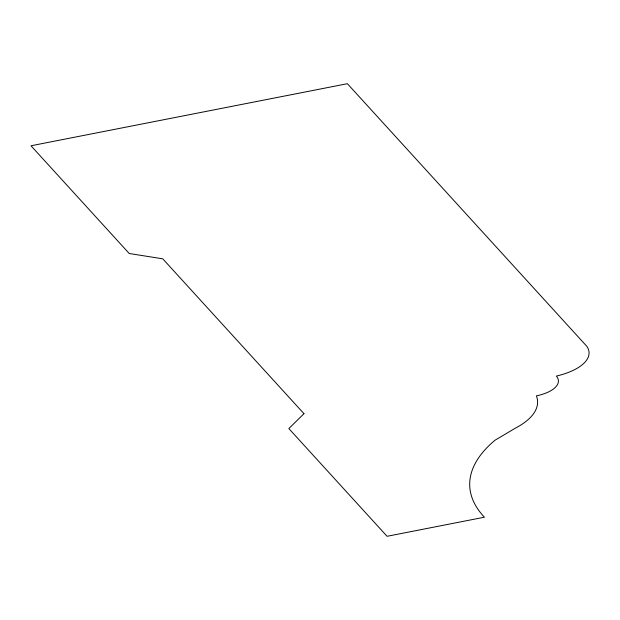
<?xml version="1.0" encoding="UTF-8"?>
<svg xmlns="http://www.w3.org/2000/svg" width="620" height="620" viewBox="0 0 620 620"><rect width="100%" height="100%" fill="white"/><g stroke="black" fill="none" stroke-linecap="round" stroke-linejoin="round"><path stroke-width="0.93" d="M303.971 413.695L288.842 428.567L387.074 536.3L484.421 517.204A214.334 91.597 -2.4 0 1 494.962 440.254L515.236 428.234A89.466 38.231 -2.4 0 0 536.378 395.878A35.526 15.182 -2.4 0 0 556.388 376.077A56.676 24.219 -2.4 0 0 586.807 346.301L347.378 83.7L31 145.77L129.224 253.503L162.773 258.827L303.971 413.695"/></g></svg>
